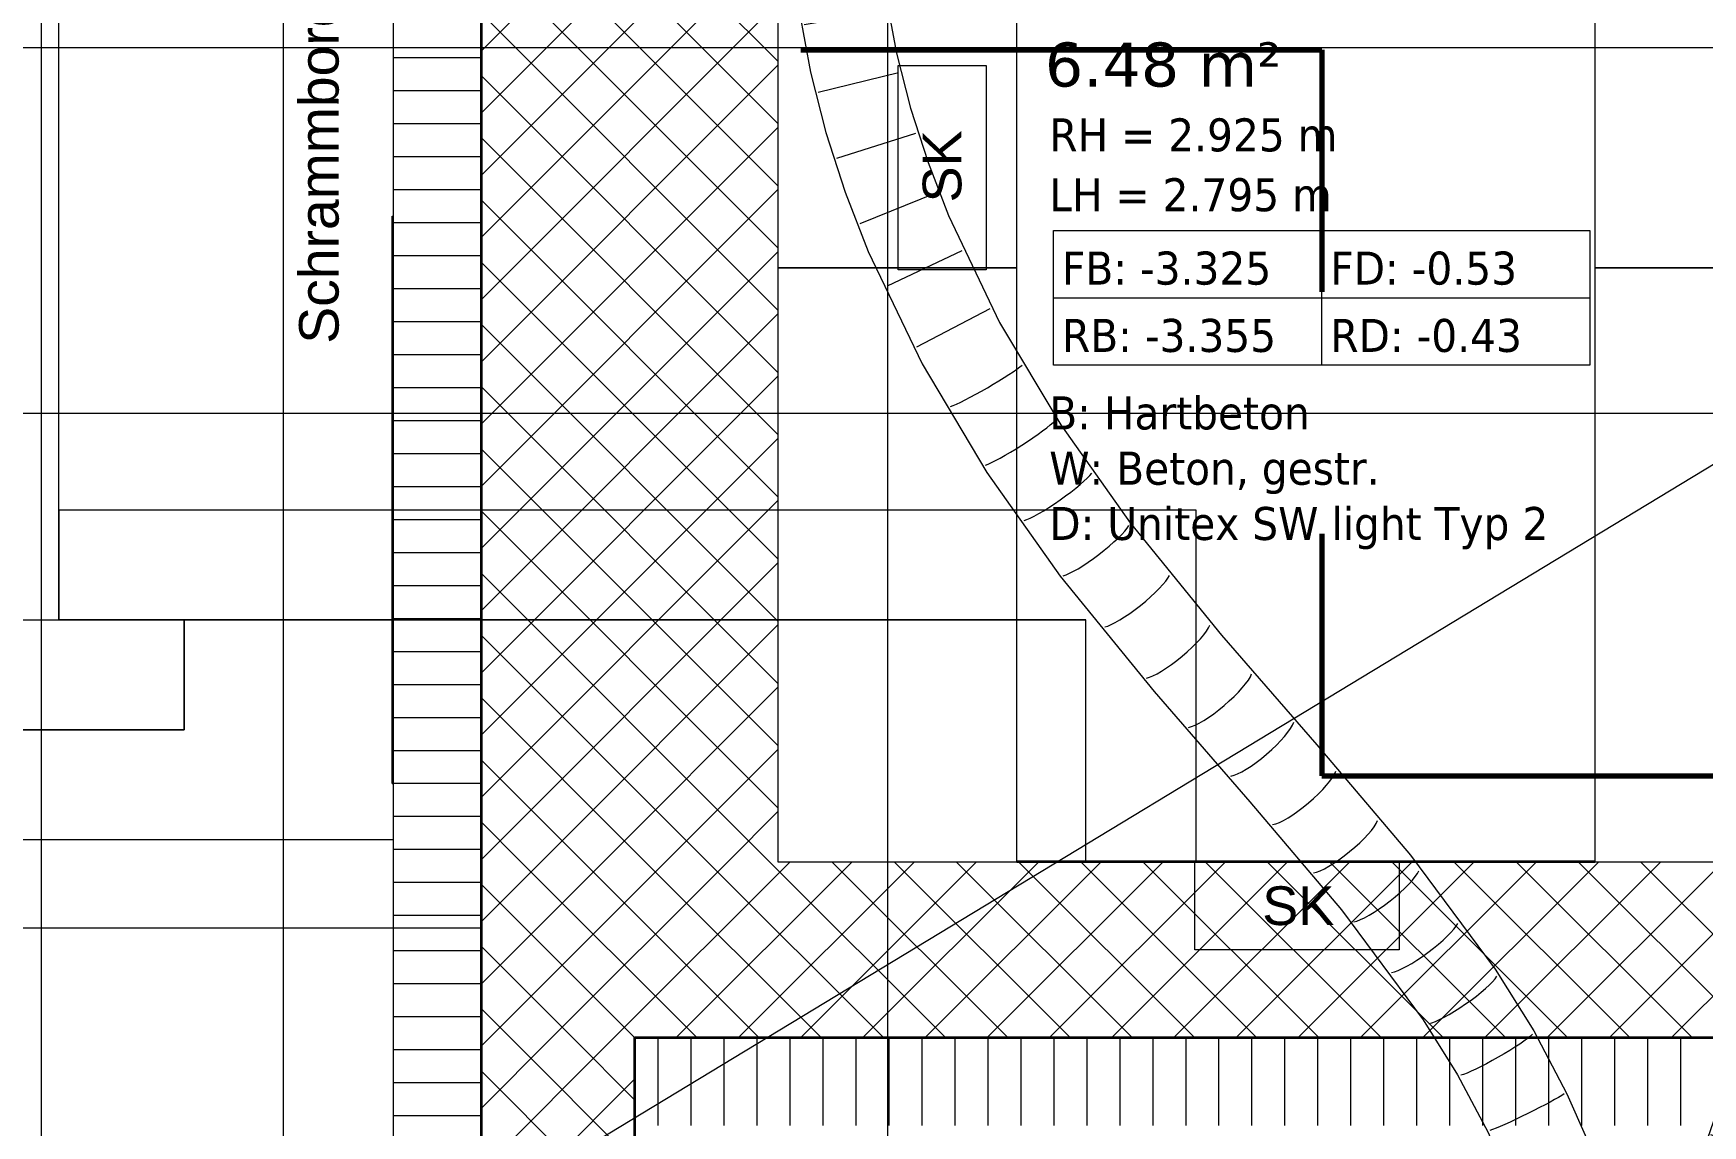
# Model space of a CAD drawing. Extents: x -1907 to 937, y -179 to 966.
# Drawn here: x -538.1 to -462.2, y 310.8 to 360.4 of the extents above; entities that cross this region are included whole.
import ezdxf
from ezdxf.lldxf.tags import DXFTag

# ---------------------------------------------------------------- set-up
doc = ezdxf.new("R2010")
doc.units = 0
doc.layers.get('0').update_dxf_attribs({"lineweight": 13})
for name, color, linetype, lineweight in [('A-AREA-____-IDEN', 7, 'Continuous', 5), ('A-DETL-____-HDLN', 7, '_Verdeckte Linien_', 9), ('A-DETL-GENF-HDLN', 7, '_Verdeckte Linien_', 9), ('A-FLOR-____-OVHD', 7, 'Strichpunkt - Fein', 9), ('A-WALL-____-MCUT', 7, 'Continuous', 35), ('A-WALL-____-PATT', 7, 'Continuous', 35), ('E-ELEC-EQPM-OTLN', 7, 'Continuous', 9), ('E-LITE-EQPM-OTLN', 7, 'Continuous', 9), ('S-COLS-____-OTLN', 7, 'Continuous', 9), ('S-GRID-____-OTLN', 7, 'Continuous', 5), ('Text', 7, 'Continuous', 5)]:
    doc.layers.add(name, color=color, linetype=linetype, lineweight=lineweight)
for name, color, linetype, lineweight, true_color in [('EL01_WAN_Röhre Boden', 7, 'Continuous', 13, 0xff6666), ('EL01_WAN_Schlaufkasten', 1, 'Continuous', 13, 0xff0000), ('G-____-____-SYMB', 7, 'Strichpunkt - Weit', 5, 0x008080)]:
    doc.layers.add(name, color=color, linetype=linetype, lineweight=lineweight, true_color=true_color)
doc.styles.get("Standard").update_dxf_attribs({"font": 'arial.ttf'})
tags = doc.linetypes.add('_Rasterlinie_', pattern=[0.375, 0.2, -0.05, 0.075, -0.05]).pattern_tags.tags
tags[10:11] = [DXFTag(74, 4), DXFTag(75, 0), DXFTag(340, '0'), DXFTag(46, 1.0), DXFTag(50, 0.0), DXFTag(44, 0.0), DXFTag(45, 0.0)]
tags[8:9] = [DXFTag(74, 4), DXFTag(75, 0), DXFTag(340, '0'), DXFTag(46, 1.0), DXFTag(50, 0.0), DXFTag(44, 0.0), DXFTag(45, 0.0)]
tags[6:7] = [DXFTag(74, 4), DXFTag(75, 0), DXFTag(340, '0'), DXFTag(46, 1.0), DXFTag(50, 0.0), DXFTag(44, 0.0), DXFTag(45, 0.0)]
tags[4:5] = [DXFTag(74, 4), DXFTag(75, 0), DXFTag(340, '0'), DXFTag(46, 1.0), DXFTag(50, 0.0), DXFTag(44, 0.0), DXFTag(45, 0.0)]
tags = doc.linetypes.add('_Schnittlinie_', pattern=[0.3, 0.15, -0.05, 0.05, -0.05]).pattern_tags.tags
tags[10:11] = [DXFTag(74, 4), DXFTag(75, 0), DXFTag(340, '0'), DXFTag(46, 1.0), DXFTag(50, 0.0), DXFTag(44, 0.0), DXFTag(45, 0.0)]
tags[8:9] = [DXFTag(74, 4), DXFTag(75, 0), DXFTag(340, '0'), DXFTag(46, 1.0), DXFTag(50, 0.0), DXFTag(44, 0.0), DXFTag(45, 0.0)]
tags[6:7] = [DXFTag(74, 4), DXFTag(75, 0), DXFTag(340, '0'), DXFTag(46, 1.0), DXFTag(50, 0.0), DXFTag(44, 0.0), DXFTag(45, 0.0)]
tags[4:5] = [DXFTag(74, 4), DXFTag(75, 0), DXFTag(340, '0'), DXFTag(46, 1.0), DXFTag(50, 0.0), DXFTag(44, 0.0), DXFTag(45, 0.0)]
tags = doc.linetypes.add('_Verdeckte Linien_', pattern=[0.15, 0.1, -0.05]).pattern_tags.tags
tags[6:7] = [DXFTag(74, 4), DXFTag(75, 0), DXFTag(340, '0'), DXFTag(46, 1.0), DXFTag(50, 0.0), DXFTag(44, 0.0), DXFTag(45, 0.0)]
tags[4:5] = [DXFTag(74, 4), DXFTag(75, 0), DXFTag(340, '0'), DXFTag(46, 1.0), DXFTag(50, 0.0), DXFTag(44, 0.0), DXFTag(45, 0.0)]
tags = doc.linetypes.add('ACAD_ISO03W100', pattern=[30, 12, -18]).pattern_tags.tags
tags[6:7] = [DXFTag(74, 4), DXFTag(75, 0), DXFTag(340, '0'), DXFTag(46, 0.0), DXFTag(50, 0.0), DXFTag(44, 0.0), DXFTag(45, 0.0)]
tags[4:5] = [DXFTag(74, 4), DXFTag(75, 0), DXFTag(340, '0'), DXFTag(46, 0.0), DXFTag(50, 0.0), DXFTag(44, 0.0), DXFTag(45, 0.0)]
tags = doc.linetypes.add('Strichpunkt - Fein', pattern=[0.2, 0.1, -0.05, 0, -0.05]).pattern_tags.tags
tags[10:11] = [DXFTag(74, 4), DXFTag(75, 0), DXFTag(340, '0'), DXFTag(46, 1.0), DXFTag(50, 0.0), DXFTag(44, 0.0), DXFTag(45, 0.0)]
tags[8:9] = [DXFTag(74, 4), DXFTag(75, 0), DXFTag(340, '0'), DXFTag(46, 1.0), DXFTag(50, 0.0), DXFTag(44, 0.0), DXFTag(45, 0.0)]
tags[6:7] = [DXFTag(74, 4), DXFTag(75, 0), DXFTag(340, '0'), DXFTag(46, 1.0), DXFTag(50, 0.0), DXFTag(44, 0.0), DXFTag(45, 0.0)]
tags[4:5] = [DXFTag(74, 4), DXFTag(75, 0), DXFTag(340, '0'), DXFTag(46, 1.0), DXFTag(50, 0.0), DXFTag(44, 0.0), DXFTag(45, 0.0)]
tags = doc.linetypes.add('Strichpunkt - Weit', pattern=[0.5, 0.2, -0.15, 0, -0.15]).pattern_tags.tags
tags[10:11] = [DXFTag(74, 4), DXFTag(75, 0), DXFTag(340, '0'), DXFTag(46, 1.0), DXFTag(50, 0.0), DXFTag(44, 0.0), DXFTag(45, 0.0)]
tags[8:9] = [DXFTag(74, 4), DXFTag(75, 0), DXFTag(340, '0'), DXFTag(46, 1.0), DXFTag(50, 0.0), DXFTag(44, 0.0), DXFTag(45, 0.0)]
tags[6:7] = [DXFTag(74, 4), DXFTag(75, 0), DXFTag(340, '0'), DXFTag(46, 1.0), DXFTag(50, 0.0), DXFTag(44, 0.0), DXFTag(45, 0.0)]
tags[4:5] = [DXFTag(74, 4), DXFTag(75, 0), DXFTag(340, '0'), DXFTag(46, 1.0), DXFTag(50, 0.0), DXFTag(44, 0.0), DXFTag(45, 0.0)]

# ---------------------------------------------------------------- blocks, each defined once
blk = doc.blocks.new('Referenz-A0UJ2810XE', base_point=(-1920.131, -159.413))
at = {"layer": 'A-AREA-____-IDEN', "color": 0, "linetype": 'Continuous', "ltscale": 0.13}
for p, q in [((-491.738, 351.452), (-467.338, 351.452)), ((-491.738, 345.329), (-491.738, 351.452)), ((-479.538, 351.452), (-479.538, 345.329)), ((-467.338, 351.452), (-467.338, 345.329)), ((-491.738, 348.39), (-467.338, 348.39)), ((-467.338, 345.329), (-491.738, 345.329))]:
    blk.add_line(p, q, dxfattribs=at)
at = {"layer": 'A-DETL-____-HDLN', "color": 0, "linetype": '_Verdeckte Linien_', "ltscale": 0.13}
for p, q in [((-536.961, 333.75), (-536.961, 585.15)), ((-537.761, 518.75), (-537.761, 294.75)), ((-443.661, 359.75), (-542.961, 359.75)), ((-536.961, 338.75), (-536.961, 333.75)), ((-536.961, 338.75), (-485.261, 338.75)), ((-485.261, 338.75), (-485.261, 322.75)), ((-572.061, 333.75), (-531.261, 333.75)), ((-542.961, 333.75), (-490.261, 333.75)), ((-531.261, 333.75), (-536.961, 333.75)), ((-490.261, 333.75), (-536.961, 333.75)), ((-531.261, 328.75), (-531.261, 333.75)), ((-531.261, 333.75), (-531.261, 330.15)), ((-531.261, 333.75), (-531.261, 328.75)), ((-490.261, 333.75), (-493.861, 333.75)), ((-490.261, 322.75), (-490.261, 333.75)), ((-572.061, 328.75), (-531.261, 328.75)), ((-531.261, 328.75), (-572.061, 328.75)), ((-438.661, 314.75), (-490.261, 314.75))]:
    blk.add_line(p, q, dxfattribs=at)
at = {"layer": 'A-DETL-GENF-HDLN', "color": 0, "linetype": '_Verdeckte Linien_', "ltscale": 0.13}
blk.add_line((-168.061, 518.75), (-537.761, 294.75), dxfattribs=at)
at = {"layer": 'A-FLOR-____-OVHD', "color": 0, "linetype": 'Strichpunkt - Fein', "ltscale": 0.13}
for p, q in [((-521.761, 323.75), (-648.861, 323.75)), ((-648.861, 319.75), (-517.761, 319.75))]:
    blk.add_line(p, q, dxfattribs=at)
at = {"layer": 'A-WALL-____-MCUT', "color": 0, "linetype": 'Continuous', "ltscale": 0.35}
for p, q in [((-517.761, 593.95), (-517.761, 224.65)), ((-467.118, 322.75), (-493.404, 322.75)), ((-510.761, 314.75), (-337.661, 314.75)), ((-510.761, 224.65), (-510.761, 314.75))]:
    blk.add_line(p, q, dxfattribs=at)
at = {"layer": 'A-WALL-____-MCUT', "color": 0, "linetype": 'Continuous', "lineweight": 9, "ltscale": 0.13}
blk.add_line((-521.761, 422.613), (-521.761, 224.65), dxfattribs=at)
at = {"layer": 'A-WALL-____-PATT', "color": 0, "linetype": 'Continuous', "lineweight": 9, "ltscale": 0.13}
for p, q in [((-517.761, 359.612), (-504.261, 373.112)), ((-504.261, 359.144), (-517.761, 372.644)), ((-517.761, 356.784), (-504.261, 370.284)), ((-504.261, 356.316), (-517.761, 369.816)), ((-517.761, 353.955), (-504.261, 367.455)), ((-504.261, 353.487), (-517.761, 366.987)), ((-517.761, 351.127), (-504.261, 364.627)), ((-504.261, 350.659), (-517.761, 364.159)), ((-517.761, 348.298), (-504.261, 361.798)), ((-504.261, 347.83), (-517.761, 361.33)), ((-517.761, 359.299), (-521.761, 359.299)), ((-517.761, 345.47), (-504.261, 358.97)), ((-504.261, 345.002), (-517.761, 358.502)), ((-517.761, 357.799), (-521.761, 357.799)), ((-517.761, 356.299), (-521.761, 356.299)), ((-517.761, 342.641), (-504.261, 356.141)), ((-504.261, 342.174), (-517.761, 355.674)), ((-517.761, 354.799), (-521.761, 354.799)), ((-517.761, 353.299), (-521.761, 353.299)), ((-517.761, 339.813), (-504.261, 353.313)), ((-504.261, 339.345), (-517.761, 352.845)), ((-517.761, 351.799), (-521.761, 351.799)), ((-517.761, 350.299), (-521.761, 350.299)), ((-517.761, 336.985), (-504.261, 350.485)), ((-504.261, 336.517), (-517.761, 350.017)), ((-517.761, 348.799), (-521.761, 348.799)), ((-517.761, 334.156), (-504.261, 347.656)), ((-517.761, 347.299), (-521.761, 347.299)), ((-504.261, 333.688), (-517.761, 347.188)), ((-517.761, 345.799), (-521.761, 345.799)), ((-517.761, 331.328), (-504.261, 344.828)), ((-517.761, 344.299), (-521.761, 344.299)), ((-504.261, 330.86), (-517.761, 344.36)), ((-517.761, 342.799), (-521.761, 342.799)), ((-517.761, 328.499), (-504.261, 341.999)), ((-517.761, 341.299), (-521.761, 341.299)), ((-504.261, 328.031), (-517.761, 341.531)), ((-517.761, 339.799), (-521.761, 339.799)), ((-517.761, 325.671), (-504.261, 339.171)), ((-504.261, 325.203), (-517.761, 338.703)), ((-517.761, 338.299), (-521.761, 338.299)), ((-517.761, 336.799), (-521.761, 336.799)), ((-517.761, 322.842), (-504.261, 336.342)), ((-504.637, 322.75), (-517.761, 335.875)), ((-517.761, 335.299), (-521.761, 335.299)), ((-517.761, 333.799), (-521.761, 333.799)), ((-515.025, 322.75), (-504.261, 333.514)), ((-507.465, 322.75), (-517.761, 333.046)), ((-517.761, 332.299), (-521.761, 332.299)), ((-517.761, 330.799), (-521.761, 330.799)), ((-510.294, 322.75), (-517.761, 330.218)), ((-512.197, 322.75), (-504.261, 330.686)), ((-517.761, 329.299), (-521.761, 329.299)), ((-517.761, 327.799), (-521.761, 327.799)), ((-513.122, 322.75), (-517.761, 327.389)), ((-509.368, 322.75), (-504.261, 327.857)), ((-517.761, 326.299), (-521.761, 326.299)), ((-506.54, 322.75), (-504.261, 325.029)), ((-517.761, 324.799), (-521.761, 324.799)), ((-515.951, 322.75), (-517.761, 324.561)), ((-517.761, 323.299), (-521.761, 323.299)), ((-517.761, 320.014), (-515.025, 322.75)), ((-517.761, 317.186), (-512.197, 322.75)), ((-517.368, 314.75), (-509.368, 322.75)), ((-507.951, 314.75), (-515.951, 322.75)), ((-514.54, 314.75), (-506.54, 322.75)), ((-505.122, 314.75), (-513.122, 322.75)), ((-511.712, 314.75), (-503.712, 322.75)), ((-502.294, 314.75), (-510.294, 322.75)), ((-508.883, 314.75), (-500.883, 322.75)), ((-499.465, 314.75), (-507.465, 322.75)), ((-506.055, 314.75), (-498.055, 322.75)), ((-496.637, 314.75), (-504.637, 322.75)), ((-503.226, 314.75), (-495.226, 322.75)), ((-493.808, 314.75), (-501.808, 322.75)), ((-500.398, 314.75), (-492.398, 322.75)), ((-490.98, 314.75), (-498.98, 322.75)), ((-497.569, 314.75), (-489.569, 322.75)), ((-488.152, 314.75), (-496.152, 322.75)), ((-494.741, 314.75), (-486.741, 322.75)), ((-485.323, 314.75), (-493.323, 322.75)), ((-491.913, 314.75), (-483.913, 322.75)), ((-482.495, 314.75), (-490.495, 322.75)), ((-489.084, 314.75), (-481.084, 322.75)), ((-479.666, 314.75), (-487.666, 322.75)), ((-486.256, 314.75), (-478.256, 322.75)), ((-476.838, 314.75), (-484.838, 322.75)), ((-483.427, 314.75), (-475.427, 322.75)), ((-474.009, 314.75), (-482.009, 322.75)), ((-480.599, 314.75), (-472.599, 322.75)), ((-471.181, 314.75), (-479.181, 322.75)), ((-477.77, 314.75), (-469.77, 322.75)), ((-468.353, 314.75), (-476.353, 322.75)), ((-474.942, 314.75), (-466.942, 322.75)), ((-465.524, 314.75), (-473.524, 322.75)), ((-472.114, 314.75), (-464.114, 322.75)), ((-462.696, 314.75), (-470.696, 322.75)), ((-469.285, 314.75), (-461.285, 322.75)), ((-459.867, 314.75), (-467.867, 322.75)), ((-466.457, 314.75), (-458.457, 322.75)), ((-457.039, 314.75), (-465.039, 322.75)), ((-463.628, 314.75), (-455.628, 322.75)), ((-517.761, 321.799), (-521.761, 321.799)), ((-510.779, 314.75), (-517.761, 321.732)), ((-517.761, 320.299), (-521.761, 320.299)), ((-513.607, 314.75), (-517.761, 318.904)), ((-517.761, 318.7), (-521.761, 318.7)), ((-517.761, 317.2), (-521.761, 317.2)), ((-516.436, 314.75), (-517.761, 316.076)), ((-517.761, 315.7), (-521.761, 315.7)), ((-517.761, 314.357), (-517.368, 314.75)), ((-517.761, 311.529), (-514.54, 314.75)), ((-517.761, 308.7), (-511.712, 314.75)), ((-510.761, 309.076), (-516.436, 314.75)), ((-510.761, 311.904), (-513.607, 314.75)), ((-510.761, 314.732), (-510.779, 314.75)), ((-509.721, 314.75), (-509.721, 310.75)), ((-508.221, 314.75), (-508.221, 310.75)), ((-506.721, 314.75), (-506.721, 310.75)), ((-505.221, 314.75), (-505.221, 310.75)), ((-503.721, 314.75), (-503.721, 310.75)), ((-502.221, 314.75), (-502.221, 310.75)), ((-500.721, 314.75), (-500.721, 310.75)), ((-499.221, 314.75), (-499.221, 310.75)), ((-497.721, 314.75), (-497.721, 310.75)), ((-496.221, 314.75), (-496.221, 310.75)), ((-494.721, 314.75), (-494.721, 310.75)), ((-493.221, 314.75), (-493.221, 310.75)), ((-491.721, 314.75), (-491.721, 310.75)), ((-490.221, 314.75), (-490.221, 310.75)), ((-488.721, 314.75), (-488.721, 310.75)), ((-487.221, 314.75), (-487.221, 310.75)), ((-485.721, 314.75), (-485.721, 310.75)), ((-484.221, 314.75), (-484.221, 310.75)), ((-482.721, 314.75), (-482.721, 310.75)), ((-481.221, 314.75), (-481.221, 310.75)), ((-479.721, 314.75), (-479.721, 310.75)), ((-478.221, 314.75), (-478.221, 310.75)), ((-476.721, 314.75), (-476.721, 310.75)), ((-475.221, 314.75), (-475.221, 310.75)), ((-473.721, 314.75), (-473.721, 310.75)), ((-472.221, 314.75), (-472.221, 310.75)), ((-470.721, 314.75), (-470.721, 310.75)), ((-469.221, 314.75), (-469.221, 310.75)), ((-467.721, 314.75), (-467.721, 310.75)), ((-466.221, 314.75), (-466.221, 310.75)), ((-464.721, 314.75), (-464.721, 310.75)), ((-463.221, 314.75), (-463.221, 310.75)), ((-517.761, 314.2), (-521.761, 314.2)), ((-510.761, 306.247), (-517.761, 313.247)), ((-517.761, 305.872), (-510.761, 312.872)), ((-517.761, 312.7), (-521.761, 312.7)), ((-517.761, 311.2), (-521.761, 311.2))]:
    blk.add_line(p, q, dxfattribs=at)
at = {"layer": 'E-ELEC-EQPM-OTLN', "color": 0, "linetype": 'Continuous', "ltscale": 0.13}
for p, q in [((-504.261, 376.75), (-504.261, 349.75)), ((-493.404, 349.75), (-493.404, 376.75)), ((-467.118, 376.75), (-467.118, 349.75)), ((-504.261, 349.75), (-493.404, 349.75)), ((-504.261, 349.75), (-504.261, 322.75)), ((-493.404, 349.75), (-504.261, 349.75)), ((-493.404, 322.75), (-493.404, 349.75)), ((-467.118, 349.75), (-456.261, 349.75)), ((-456.261, 349.75), (-467.118, 349.75)), ((-467.118, 349.75), (-467.118, 322.75)), ((-504.261, 322.75), (-493.404, 322.75)), ((-467.118, 322.75), (-456.261, 322.75))]:
    blk.add_line(p, q, dxfattribs=at)
at = {"layer": 'E-LITE-EQPM-OTLN', "color": 0, "linetype": 'Continuous', "ltscale": 0.13}
for p, q in [((-521.801, 352.102), (-521.761, 352.102)), ((-521.801, 352.102), (-521.761, 352.102)), ((-521.801, 352.102), (-521.801, 326.313)), ((-521.801, 351.707), (-521.801, 352.102)), ((-521.761, 351.707), (-521.801, 351.707)), ((-521.801, 351.707), (-521.801, 326.707)), ((-521.761, 351.707), (-521.801, 351.707)), ((-521.801, 326.707), (-521.801, 351.707)), ((-521.801, 351.707), (-521.801, 326.707)), ((-521.761, 326.707), (-521.801, 326.707)), ((-521.801, 326.313), (-521.801, 326.707)), ((-521.801, 326.707), (-521.761, 326.707)), ((-521.801, 326.313), (-521.761, 326.313)), ((-521.761, 326.313), (-521.801, 326.313))]:
    blk.add_line(p, q, dxfattribs=at)
at = {"layer": 'G-____-____-SYMB', "color": 0, "linetype": '_Schnittlinie_', "lineweight": 70, "ltscale": 0.7}
for p, q in [((-503.213, 359.667), (-479.527, 359.667)), ((-479.527, 359.667), (-479.527, 348.661)), ((-479.527, 337.656), (-479.527, 326.65)), ((-479.527, 326.65), (-440.117, 326.65))]:
    blk.add_line(p, q, dxfattribs=at)
at = {"layer": 'S-COLS-____-OTLN', "color": 0, "linetype": 'Continuous', "ltscale": 0.13}
blk.add_line((-526.761, 404.603), (-526.761, 280.941), dxfattribs=at)
at = {"layer": 'S-GRID-____-OTLN', "color": 0, "linetype": '_Rasterlinie_', "ltscale": 0.13}
for p, q in [((-499.261, 186.65), (-499.261, 950.472)), ((-942.69, 343.15), (300.929, 343.15))]:
    blk.add_line(p, q, dxfattribs=at)
at = {"layer": 'A-AREA-____-IDEN', "color": 0, "linetype": 'Continuous', "ltscale": 0.13, "attachment_point": 1}
for s, insert, char_height in [('{\\fVerdana;6.48 m²}', (-492.122, 359.999), 2), ('{\\W0.9;\\fVerdana;RH = 2.925 m}', (-491.924, 356.55), 1.5), ('{\\W0.9;\\fVerdana;LH = 2.795 m}', (-491.924, 353.829), 1.5), ('{\\W0.9;\\fVerdana;FB: -3.325}', (-491.347, 350.493), 1.5), ('{\\W0.9;\\fVerdana;FD: -0.53}', (-479.147, 350.493), 1.5), ('{\\W0.9;\\fVerdana;RB: -3.355}', (-491.347, 347.431), 1.5), ('{\\W0.9;\\fVerdana;RD: -0.43}', (-479.147, 347.431), 1.5), ('{\\W0.9;\\fVerdana;B: Hartbeton}', (-491.924, 343.907), 1.5), ('{\\W0.9;\\fVerdana;W: Beton, gestr.}', (-491.924, 341.393), 1.5), ('{\\W0.9;\\fVerdana;D: Unitex SW light Typ 2}', (-491.924, 338.88), 1.5)]:
    blk.add_mtext(s, dxfattribs=dict(at, insert=insert, char_height=char_height))
at = {"layer": 'Text', "color": 0, "linetype": 'Continuous', "ltscale": 0.13, "insert": (-526.035, 346.303), "char_height": 1.8, "attachment_point": 1, "rotation": 90}
blk.add_mtext('{\\fArial;Schrammbord h=10cm}', dxfattribs=at)
blk = doc.blocks.new('Schlaufkasten Decke (multi)-A0UJ284WXE', base_point=(-498.799, 349.669))
at = {"color": 0, "linetype": 'ByBlock', "lineweight": -2, "ltscale": 0.13}
for p, q in [((-498.799, 358.949), (-494.799, 358.949)), ((-498.799, 349.669), (-498.799, 358.949)), ((-494.799, 358.949), (-494.799, 349.669)), ((-494.799, 349.669), (-498.799, 349.669))]:
    blk.add_line(p, q, dxfattribs=at)
at = {"color": 0, "linetype": 'ByBlock', "lineweight": -2, "ltscale": 0.13, "insert": (-497.679, 352.728), "char_height": 1.76, "attachment_point": 1, "rotation": 90}
blk.add_mtext('{\\fArial;SK}', dxfattribs=at)
blk = doc.blocks.new('Flexrohr-A0UJ28BMXE', base_point=(-465.072, 297.72))
at = {"color": 0, "linetype": 'ByBlock', "lineweight": -2, "ltscale": 0.13}
for p, q in [((-460.73, 325.214), (-456.73, 325.214)), ((-460.73, 325.214), (-460.723, 324.539)), ((-456.73, 325.214), (-456.724, 324.618)), ((-460.723, 324.539), (-460.704, 323.889)), ((-456.724, 324.618), (-456.707, 324.038)), ((-460.704, 323.889), (-460.675, 323.263)), ((-456.707, 324.038), (-456.681, 323.469)), ((-456.681, 323.469), (-456.646, 322.909)), ((-460.675, 323.263), (-460.639, 322.66)), ((-460.639, 322.66), (-460.597, 322.08)), ((-456.646, 322.909), (-456.607, 322.357)), ((-460.597, 322.08), (-460.552, 321.519)), ((-456.607, 322.357), (-456.563, 321.811)), ((-460.552, 321.519), (-460.506, 320.974)), ((-456.563, 321.811), (-456.517, 321.27)), ((-456.517, 321.27), (-456.471, 320.734)), ((-460.506, 320.974), (-460.46, 320.444)), ((-460.46, 320.444), (-460.418, 319.929)), ((-456.471, 320.734), (-456.427, 320.197)), ((-460.418, 319.929), (-460.364, 319.169)), ((-456.427, 320.197), (-456.371, 319.401)), ((-460.364, 319.169), (-460.328, 318.448)), ((-456.371, 319.401), (-456.331, 318.579)), ((-460.328, 318.448), (-460.33, 316.981)), ((-456.331, 318.579), (-456.336, 316.954)), ((-460.33, 316.981), (-460.473, 315.501)), ((-456.336, 316.954), (-456.499, 315.254)), ((-460.473, 315.501), (-460.603, 314.782)), ((-456.499, 315.254), (-456.681, 314.245)), ((-460.603, 314.782), (-460.784, 313.994)), ((-456.681, 314.245), (-456.91, 313.259)), ((-460.784, 313.994), (-461.007, 313.174)), ((-461.007, 313.174), (-461.267, 312.319)), ((-456.91, 313.259), (-457.183, 312.262)), ((-461.267, 312.319), (-461.558, 311.431)), ((-457.183, 312.262), (-457.488, 311.259)), ((-461.558, 311.431), (-461.874, 310.512)), ((-457.488, 311.259), (-457.818, 310.255)), ((-461.874, 310.512), (-462.21, 309.562)), ((-461.85, 310.344), (-458.301, 309.101)), ((-457.818, 310.255), (-458.164, 309.249)), ((-462.21, 309.562), (-462.558, 308.586)), ((-458.164, 309.249), (-458.52, 308.245)), ((-462.558, 308.586), (-462.911, 307.582)), ((-458.52, 308.245), (-458.877, 307.242)), ((-462.911, 307.582), (-463.432, 306.041)), ((-458.877, 307.242), (-459.228, 306.245)), ((-463.432, 306.041), (-463.935, 304.407)), ((-459.228, 306.245), (-459.733, 304.753)), ((-463.935, 304.407), (-464.691, 301.22)), ((-459.733, 304.753), (-460.175, 303.325)), ((-460.175, 303.325), (-460.881, 300.351)), ((-464.691, 301.22), (-464.935, 299.454)), ((-460.881, 300.351), (-461.059, 299.041)), ((-464.935, 299.454), (-465.019, 297.72)), ((-461.059, 299.041), (-461.125, 297.72)), ((-465.072, 297.72), (-461.072, 297.72)), ((-464.928, 298.254), (-461.169, 298.144))]:
    blk.add_line(p, q, dxfattribs=at)
for centre, major_axis, ratio in [((-458.611, 322.35), (-1.995, -0.147), 0.464287), ((-458.412, 319.909), (-1.995, -0.144), 0.64454), ((-458.331, 317.649), (-2, 0.044), 0.636543), ((-458.508, 315.257), (-1.981, 0.273), 0.526649), ((-461.075, 306.897), (1.892, -0.65), 0.083744), ((-461.995, 304.06), (1.931, -0.519), 0.11587), ((-462.696, 301.164), (1.957, -0.412), 0.106754)]:
    blk.add_ellipse(centre, major_axis=major_axis, ratio=ratio, start_param=0.348166, end_param=2.793427, dxfattribs=at)
at = {"color": 0, "linetype": 'ByBlock', "lineweight": -2, "ltscale": 0.13, "extrusion": (0, 0, -1)}
blk.add_ellipse((-459.147, 312.546), major_axis=(1.919, -0.564), ratio=0.228107, start_param=0.348166, end_param=2.793427, dxfattribs=at)
blk = doc.blocks.new('Schlaufkasten Decke (multi)-A0UJ28CAXE', base_point=(-485.299, 318.75))
at = {"color": 0, "linetype": 'ByBlock', "lineweight": -2, "ltscale": 0.13}
for p, q in [((-485.299, 322.75), (-476.019, 322.75)), ((-485.299, 318.75), (-485.299, 322.75)), ((-476.019, 322.75), (-476.019, 318.75)), ((-476.019, 318.75), (-485.299, 318.75))]:
    blk.add_line(p, q, dxfattribs=at)
at = {"color": 0, "linetype": 'ByBlock', "lineweight": -2, "ltscale": 0.13, "insert": (-482.24, 321.63), "char_height": 1.76, "attachment_point": 1}
blk.add_mtext('{\\fArial;SK}', dxfattribs=at)
blk = doc.blocks.new('Flexrohr-A0UJ28L2XE', base_point=(-503.731, 297.72))
at = {"color": 0, "linetype": 'ByBlock', "lineweight": -2, "ltscale": 0.13}
for p, q in [((-503.731, 367.097), (-499.731, 367.097)), ((-503.731, 367.097), (-503.621, 364.251)), ((-499.731, 367.097), (-499.633, 364.555)), ((-499.633, 364.555), (-499.344, 362.026)), ((-503.621, 364.251), (-503.3, 361.433)), ((-503.466, 363.943), (-499.719, 364.259)), ((-503.3, 361.433), (-502.781, 358.649)), ((-503.064, 360.819), (-499.355, 361.435)), ((-499.344, 362.026), (-498.876, 359.512)), ((-498.876, 359.512), (-498.237, 357.014)), ((-502.781, 358.649), (-502.079, 355.904)), ((-502.427, 357.746), (-498.774, 358.636)), ((-498.237, 357.014), (-497.437, 354.538)), ((-502.079, 355.904), (-501.207, 353.201)), ((-501.577, 354.735), (-497.994, 355.875)), ((-497.437, 354.538), (-496.508, 352.133)), ((-501.207, 353.201), (-500.159, 350.497)), ((-500.527, 351.773), (-497.041, 353.184)), ((-496.508, 352.133), (-494.181, 347.275)), ((-500.159, 350.497), (-497.705, 345.383)), ((-499.274, 348.929), (-495.879, 350.543)), ((-497.945, 346.16), (-494.615, 347.905)), ((-494.181, 347.275), (-491.404, 342.62)), ((-497.705, 345.383), (-494.758, 340.44)), ((-491.404, 342.62), (-488.25, 338.159)), ((-494.758, 340.44), (-491.434, 335.739)), ((-488.25, 338.159), (-484.088, 333.044)), ((-491.434, 335.739), (-487.159, 330.483)), ((-484.088, 333.044), (-479.752, 328.065)), ((-487.159, 330.483), (-482.799, 325.475)), ((-479.752, 328.065), (-475.5, 323.046)), ((-482.799, 325.475), (-478.638, 320.567)), ((-475.5, 323.046), (-471.642, 317.859)), ((-478.638, 320.567), (-474.915, 315.559)), ((-471.642, 317.859), (-469.893, 315.059)), ((-474.915, 315.559), (-473.357, 313.06)), ((-469.893, 315.059), (-468.384, 312.2)), ((-473.357, 313.06), (-471.97, 310.431)), ((-468.384, 312.2), (-467.489, 310.172)), ((-471.97, 310.431), (-471.198, 308.676)), ((-467.489, 310.172), (-466.727, 308.098)), ((-470.813, 307.973), (-467.29, 309.287)), ((-471.198, 308.676), (-470.527, 306.852)), ((-466.727, 308.098), (-466.114, 306.007)), ((-470.527, 306.852), (-469.962, 304.919)), ((-466.114, 306.007), (-465.989, 305.51)), ((-465.989, 305.51), (-465.886, 305.064)), ((-469.962, 304.919), (-469.88, 304.585)), ((-469.88, 304.585), (-469.789, 304.194)), ((-465.886, 305.064), (-465.787, 304.609)), ((-465.787, 304.609), (-465.653, 303.94)), ((-469.789, 304.194), (-469.705, 303.807)), ((-469.705, 303.807), (-469.585, 303.205)), ((-465.653, 303.94), (-465.529, 303.24)), ((-469.585, 303.205), (-469.481, 302.625)), ((-465.529, 303.24), (-465.332, 301.889)), ((-469.481, 302.625), (-469.301, 301.394)), ((-469.301, 301.394), (-469.174, 300.172)), ((-465.332, 301.889), (-465.188, 300.506)), ((-469.174, 300.172), (-469.098, 298.946)), ((-465.188, 300.506), (-465.101, 299.115)), ((-465.101, 299.115), (-465.072, 297.72)), ((-469.098, 298.946), (-469.072, 297.72)), ((-469.072, 297.72), (-465.072, 297.72))]:
    blk.add_line(p, q, dxfattribs=at)
for centre, major_axis, ratio in [((-494.809, 344.428), (-1.73, -1.004), 0.072561), ((-493.277, 341.858), (-1.683, -1.081), 0.097854), ((-491.583, 339.411), (-1.638, -1.148), 0.129997), ((-489.865, 336.982), (-1.59, -1.213), 0.162845), ((-488.009, 334.696), (-1.564, -1.246), 0.184654), ((-486.151, 332.412), (-1.538, -1.279), 0.206156), ((-484.252, 330.188), (-1.526, -1.293), 0.218605), ((-482.335, 327.987), (-1.52, -1.3), 0.227498), ((-480.432, 325.775), (-1.527, -1.292), 0.22865), ((-478.546, 323.549), (-1.549, -1.265), 0.220189), ((-476.688, 321.294), (-1.573, -1.235), 0.209557), ((-474.932, 318.932), (-1.606, -1.191), 0.191189), ((-473.186, 316.56), (-1.642, -1.142), 0.169906), ((-468.132, 305.785), (1.92, 0.561), 0.091775)]:
    blk.add_ellipse(centre, major_axis=major_axis, ratio=ratio, start_param=0.348166, end_param=2.793427, dxfattribs=at)
at = {"color": 0, "linetype": 'ByBlock', "lineweight": -2, "ltscale": 0.13, "extrusion": (0, 0, -1)}
for centre, major_axis, ratio in [((-471.613, 314.037), (1.734, 0.996), 0.104244), ((-470.217, 311.391), (1.793, 0.886), 0.053849), ((-467.498, 302.884), (-1.976, -0.307), 0.150275), ((-467.156, 299.932), (-1.995, -0.14), 0.096197)]:
    blk.add_ellipse(centre, major_axis=major_axis, ratio=ratio, start_param=0.348166, end_param=2.793427, dxfattribs=at)

msp = doc.modelspace()

# ---------------------------------------------------------------- block references
at = {"color": 9, "lineweight": 25, "ltscale": 0.25, "true_color": 0xc0c0c0}
msp.add_blockref('Referenz-A0UJ2810XE', (-1920.131, -159.413), dxfattribs=at)
at = {"layer": 'EL01_WAN_Röhre Boden', "color": 1, "linetype": 'ACAD_ISO03W100', "ltscale": 1.3, "true_color": 0xff0000}
for name, p in [('Flexrohr-A0UJ28L2XE', (-503.731, 297.72)), ('Flexrohr-A0UJ28BMXE', (-465.072, 297.72))]:
    msp.add_blockref(name, p, dxfattribs=at)
at = {"layer": 'EL01_WAN_Schlaufkasten', "ltscale": 0.13}
for name, p in [('Schlaufkasten Decke (multi)-A0UJ284WXE', (-498.799, 349.669)), ('Schlaufkasten Decke (multi)-A0UJ28CAXE', (-485.299, 318.75))]:
    msp.add_blockref(name, p, dxfattribs=at)

doc.saveas('drawing.dxf')
